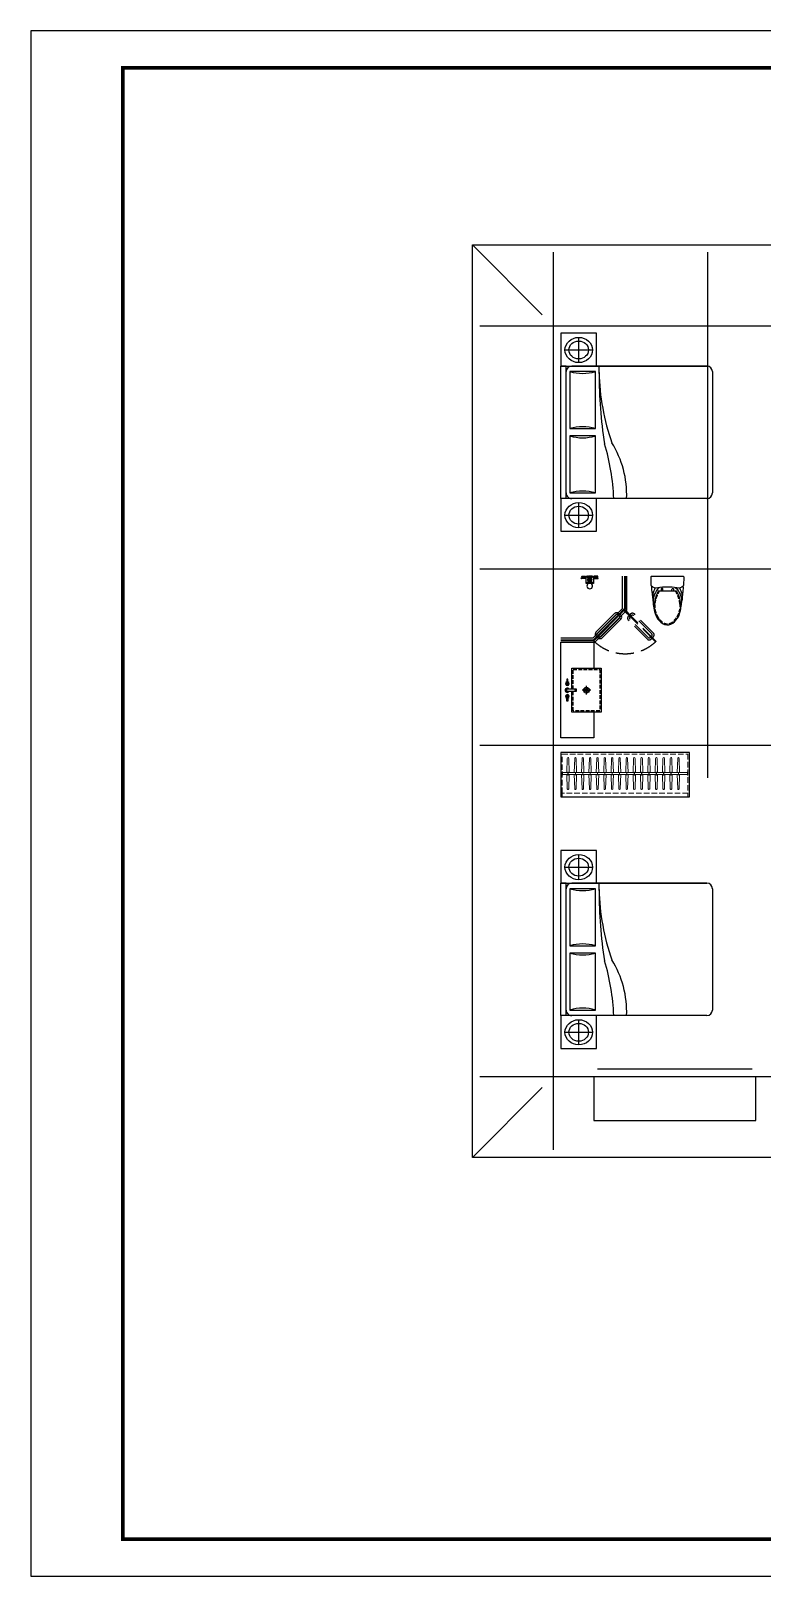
# Model space of a CAD drawing. Extents: x -29700 to 0, y 0 to 131000.
# Drawn here: x -29700 to -19762, y 22000 to 43000 of the extents above; entities that cross this region are included whole.
import ezdxf
from ezdxf.enums import TextEntityAlignment as Align

# ---------------------------------------------------------------- set-up
doc = ezdxf.new("R2010")
doc.units = 0
doc.header["$LTSCALE"] = 1000
doc.header["$MEASUREMENT"] = 0
for name, pattern in [('A户型二层平面图$0$DASH', [0.35, 0.25, -0.1]), ('B-1户型三层平面图$0$DASH', [0.35, 0.25, -0.1]), ('HJ户型(跃上)4F$0$DASH', [0.35, 0.25, -0.1])]:
    doc.linetypes.add(name, pattern=pattern)
doc.layers.get('0').update_dxf_attribs({"linetype": 'CONTINUOUS'})
for name, color, linetype in [('B-1户型三层平面图$0$A-澳创家具', 55, 'CONTINUOUS'), ('B-1户型三层平面图$0$A_洁具', 36, 'CONTINUOUS'), ('DOTE', 1, 'CONTINUOUS'), ('HJ户型(跃上)4F$0$0-107洁具', 122, 'CONTINUOUS'), ('HJ户型(跃上)4F$0$0-142地漏', 122, 'CONTINUOUS'), ('HJ户型(跃上)4F$0$1-107洁具', 122, 'CONTINUOUS'), ('TK', 4, 'CONTINUOUS'), ('家具', 8, 'CONTINUOUS')]:
    doc.layers.add(name, color=color, linetype=linetype)
doc.styles.add('HZTXT1', font='romans.shx', dxfattribs={"width": 0.7, "bigfont": 'GBHZFS.SHX'})

# ---------------------------------------------------------------- blocks, each defined once
blk = doc.blocks.new('A$C66793C10')
for p, q in [((450, 450), (0, 450)), ((0, 450), (0, 0)), ((223, 401), (223, 56)), ((450, 0), (450, 450)), ((396, 229), (50, 229)), ((0, 0), (450, 0))]:
    blk.add_line(p, q)
for radius in [173, 123]:
    blk.add_circle((223, 229), radius)
blk = doc.blocks.new('A$C0BC040C0')
at = {"layer": '家具'}
for p, q in [((0, 295), (0, 2095)), ((75, 2095), (0, 2095)), ((75, 295), (75, 2095)), ((124, 2019), (124, 1245)), ((472, 2019), (124, 2019)), ((149, 2095), (1987, 2095)), ((1987, 2095), (149, 2095)), ((472, 1245), (472, 2019)), ((522, 1996), (522, 2095)), ((2062, 2019), (2062, 371)), ((124, 1245), (472, 1245)), ((124, 1145), (124, 371)), ((472, 1145), (124, 1145)), ((472, 371), (472, 1145)), ((75, 295), (0, 295)), ((124, 371), (472, 371)), ((1987, 295), (149, 295))]:
    blk.add_line(p, q, dxfattribs=at)
for centre, major_axis, ratio, start_param, end_param in [((149, 2019), (0, 75.9), 0.981818, 0, 1.570796), ((298, 2627), (0, 632), 0.981818, 2.857799, 3.425387), ((2092, 1653), (-220, 2967), 0.524077, 1.416252, 1.739927), ((1467, 1705), (-287, 1661), 0.542659, 1.294437, 1.879131), ((1987, 2019), (0, 75.9), 0.981818, 4.712389, 6.283185), ((298, 638), (0, -632), 0.981818, 2.857799, 3.425387), ((298, 1752), (0, -632), 0.981818, -0.283794, 0.283794), ((5, 453), (-253, 1064), 0.804127, 4.37694, 5.109608), ((-1119, 354), (-345, 2286), 0.791145, 4.568047, 4.89601), ((149, 371), (0, 75.9), 0.981818, 1.570796, 3.141593), ((298, -236), (0, 632), 0.981818, -0.283794, 0.283794), ((1987, 371), (0, 75.9), 0.981818, 3.141593, 4.712389)]:
    blk.add_ellipse(centre, major_axis=major_axis, ratio=ratio, start_param=start_param, end_param=end_param, dxfattribs=at)
at = {"layer": '家具', "xscale": 1.080000000001746, "yscale": 0.9899999999906868, "rotation": 179.9999999989328}
for p in [(486, 2540), (486, 295)]:
    blk.add_blockref('A$C66793C10', p, dxfattribs=at)
blk = doc.blocks.new('*U29')
blk.add_lwpolyline([(0, -600), (0, 0), (1750, 0), (1750, -600)], close=True)
at = {"color": 250, "lineweight": 13, "ltscale": 0.3}
for points in [[(20, -50), (20, 0)], [(1730, -50), (1730, 0)], [(99, -330), (99, -335), (101, -335), (101, -296), (99, -296), (99, -330), (99, -302)], [(199, -330), (199, -335), (201, -335), (201, -296), (199, -296), (199, -330), (199, -302)], [(299, -330), (299, -335), (301, -335), (301, -296), (299, -296), (299, -330), (299, -302)], [(399, -330), (399, -335), (401, -335), (401, -296), (399, -296), (399, -330), (399, -302)], [(499, -330), (499, -335), (501, -335), (501, -296), (499, -296), (499, -330), (499, -302)], [(599, -330), (599, -335), (601, -335), (601, -296), (599, -296), (599, -330), (599, -302)], [(699, -330), (699, -335), (701, -335), (701, -296), (699, -296), (699, -330), (699, -302)], [(799, -330), (799, -335), (801, -335), (801, -296), (799, -296), (799, -330), (799, -302)], [(899, -330), (899, -335), (901, -335), (901, -296), (899, -296), (899, -330), (899, -302)], [(999, -330), (999, -335), (1001, -335), (1001, -296), (999, -296), (999, -330), (999, -302)], [(1099, -330), (1099, -335), (1101, -335), (1101, -296), (1099, -296), (1099, -330), (1099, -302)], [(1199, -330), (1199, -335), (1201, -335), (1201, -296), (1199, -296), (1199, -330), (1199, -302)], [(1299, -330), (1299, -335), (1301, -335), (1301, -296), (1299, -296), (1299, -330), (1299, -302)], [(1399, -330), (1399, -335), (1401, -335), (1401, -296), (1399, -296), (1399, -330), (1399, -302)], [(1499, -330), (1499, -335), (1501, -335), (1501, -296), (1499, -296), (1499, -330), (1499, -302)], [(1599, -330), (1599, -335), (1601, -335), (1601, -296), (1599, -296), (1599, -330), (1599, -302)]]:
    blk.add_lwpolyline(points, dxfattribs=at)
at = {"color": 250, "linetype": 'A户型二层平面图$0$DASH', "lineweight": 13, "ltscale": 0.3}
blk.add_lwpolyline([(20, -580), (1730, -580), (1730, -50), (20, -50)], close=True, dxfattribs=at)
at = {"color": 250, "lineweight": 13, "ltscale": 0.3}
for points in [[(84, -302), (90, -109, -0.431026), (100, -99, -0.397598), (110, -109), (116, -302)], [(184, -302), (190, -109, -0.431026), (200, -99, -0.397598), (210, -109), (216, -302)], [(284, -302), (290, -109, -0.431026), (300, -99, -0.397598), (310, -109), (316, -302)], [(384, -302), (390, -109, -0.431026), (400, -99, -0.397598), (410, -109), (416, -302)], [(484, -302), (490, -109, -0.431026), (500, -99, -0.397598), (510, -109), (516, -302)], [(584, -302), (590, -109, -0.431026), (600, -99, -0.397598), (610, -109), (616, -302)], [(684, -302), (690, -109, -0.431026), (700, -99, -0.397598), (710, -109), (716, -302)], [(784, -302), (790, -109, -0.431026), (800, -99, -0.397598), (810, -109), (816, -302)], [(884, -302), (890, -109, -0.431026), (900, -99, -0.397598), (910, -109), (916, -302)], [(984, -302), (990, -109, -0.431026), (1000, -99, -0.397598), (1010, -109), (1016, -302)], [(1084, -302), (1090, -109, -0.431026), (1100, -99, -0.397598), (1110, -109), (1116, -302)], [(1184, -302), (1190, -109, -0.431026), (1200, -99, -0.397598), (1210, -109), (1216, -302)], [(1284, -302), (1290, -109, -0.431026), (1300, -99, -0.397598), (1310, -109), (1316, -302)], [(1384, -302), (1390, -109, -0.431026), (1400, -99, -0.397598), (1410, -109), (1416, -302)], [(1484, -302), (1490, -109, -0.431026), (1500, -99, -0.397598), (1510, -109), (1516, -302)], [(1584, -302), (1590, -109, -0.431026), (1600, -99, -0.397598), (1610, -109), (1616, -302)], [(116, -328), (110, -522, -1), (90, -522), (84, -328)], [(216, -328), (210, -522, -1), (190, -522), (184, -328)], [(316, -328), (310, -522, -1), (290, -522), (284, -328)], [(416, -328), (410, -522, -1), (390, -522), (384, -328)], [(516, -328), (510, -522, -1), (490, -522), (484, -328)], [(616, -328), (610, -522, -1), (590, -522), (584, -328)], [(716, -328), (710, -522, -1), (690, -522), (684, -328)], [(816, -328), (810, -522, -1), (790, -522), (784, -328)], [(916, -328), (910, -522, -1), (890, -522), (884, -328)], [(1016, -328), (1010, -522, -1), (990, -522), (984, -328)], [(1116, -328), (1110, -522, -1), (1090, -522), (1084, -328)], [(1216, -328), (1210, -522, -1), (1190, -522), (1184, -328)], [(1316, -328), (1310, -522, -1), (1290, -522), (1284, -328)], [(1416, -328), (1410, -522, -1), (1390, -522), (1384, -328)], [(1516, -328), (1510, -522, -1), (1490, -522), (1484, -328)], [(1616, -328), (1610, -522, -1), (1590, -522), (1584, -328)]]:
    blk.add_lwpolyline(points, format="xyb", dxfattribs=at)
blk.add_lwpolyline([(1730, -338), (1725, -338), (1725, -328), (25, -328), (25, -338), (20, -338), (20, -292), (25, -292), (25, -328), (25, -302), (1725, -302), (1725, -328), (1725, -292), (1730, -292)], close=True, dxfattribs=at)
blk = doc.blocks.new('*U18')
at = {"layer": 'B-1户型三层平面图$0$A-澳创家具', "linetype": 'Continuous'}
for points in [[(211, 0), (-211, 0, 0.477962), (-222, -14), (-219, -125), (-215, -137, 0.281865), (-129, -159, -0.073747), (129, -159, 0.281865), (215, -137), (219, -125), (222, -14, 0.477962), (211, 0, 0)], [(216, -136, -0.088577), (213, -208, -0.019152), (193, -362, -0.090609), (149, -554, -0.163158), (38, -658, -0.273043), (-73, -639, -0.094885), (-149, -554, -0.090609), (-193, -362, -0.019152), (-213, -208, -0.088577), (-216, -136, -0.879416)], [(-120, -201, 0.129606), (-180, -409, 0.211204), (-80, -632, 2.252949)], [(120, -201, -0.129606), (180, -409, -0.211204), (80, -632, -2.252949)]]:
    blk.add_lwpolyline(points, format="xyb", dxfattribs=at)
at = {"layer": 'B-1户型三层平面图$0$A-澳创家具', "color": 250}
for points in [[(-165, -162, 0.180688), (-197, -335, -4.705295)], [(-107, -156, 0.237416), (-194, -358, -3.87225)], [(-61, -201), (-62, -181, 1.018669), (-84, -181), (-85, -201)], [(61, -201), (62, -181, -1.018669), (84, -181), (85, -201)], [(107, -156, -0.237416), (194, -358, 3.87225)], [(165, -162, -0.180688), (197, -335, 4.705295)]]:
    blk.add_lwpolyline(points, format="xyb", dxfattribs=at)
at = {"layer": 'B-1户型三层平面图$0$A-澳创家具', "color": 250, "linetype": 'B-1户型三层平面图$0$DASH', "ltscale": 0.2}
blk.add_lwpolyline([(-106, -201, 0.095348), (-166, -374, 0.180567), (-120, -567, 0.059956), (-65, -630, 0.149733), (0, -654, 0.149733), (65, -630, 0.059956), (120, -567, 0.180567), (166, -374, 0.095348), (106, -201, -0.095348)], format="xyb", dxfattribs=at)
at = {"layer": 'B-1户型三层平面图$0$A-澳创家具', "linetype": 'Continuous'}
blk.add_lwpolyline([(120, -201), (-120, -201)], dxfattribs=at)
blk = doc.blocks.new('*U30')
at = {"color": 250}
for p, q in [((590, -350), (710, -350)), ((650, -410), (650, -290))]:
    blk.add_line(p, q, dxfattribs=at)
for points in [[(350, -450), (0, -450), (0, 0), (1300, 0), (1300, -450), (950, -450)], [(663, -150), (950, -150), (950, -550), (350, -550), (350, -150), (635, -150)]]:
    blk.add_lwpolyline(points)
at = {"color": 250, "linetype": 'B-1户型三层平面图$0$DASH', "ltscale": 0.2}
blk.add_lwpolyline([(663, -170), (930, -170), (930, -530), (370, -530), (370, -170), (635, -170)], dxfattribs=at)
for points in [[(501, -84), (570, -84), (570, -97), (501, -97)], [(663, -213), (663, -78), (635, -78), (635, -213)], [(799, -84), (730, -84), (730, -97), (799, -97)]]:
    blk.add_lwpolyline(points, close=True)
at = {"color": 250}
for centre, radius in [((564, -91, 0), 6.17), ((650, -201), 7.98), ((737, -91, 0), 6.17), ((650, -350), 40), ((650, -350), 22.5)]:
    blk.add_circle(centre, radius, dxfattribs=at)
for centre, radius, start, end in [((564, -91), 25.4, 194.0486, 165.9514), ((649, -88), 29.3, 297.9804, 241.0365), ((737, -91), 25.4, 14.0486, 345.9514)]:
    blk.add_arc(centre, radius, start, end)
for centre, radius, start, end in [((564, -91), 16.6, 201.7986, 158.2014), ((649, -88), 23.8, 305.279, 233.4071), ((737, -91), 16.6, 21.7986, 338.2014)]:
    blk.add_arc(centre, radius, start, end, dxfattribs=at)
blk = doc.blocks.new('HJ户型(跃上)4F$0$A$C2634459F')
at = {"color": 0}
for p, q in [((592, 338, 0), (592, 334, 0)), ((592, 338, 0), (650, 338, 0)), ((650, 320, 0), (650, 338, 0))]:
    blk.add_line(p, q, dxfattribs=at)
at = {"color": 0, "linetype": 'HJ户型(跃上)4F$0$DASH'}
for p, q in [((650, 320, 0), (632, 320, 0)), ((632, 262, 0), (632, 320, 0)), ((632, 262, 0), (636, 262, 0)), ((646, 262, 0), (650, 262, 0)), ((650, 262, 0), (650, 320, 0))]:
    blk.add_line(p, q, dxfattribs=at)
at = {"color": 0, "elevation": 0}
for points in [[(642, 333), (641, 334), (53, 334), (50, 331), (50, 327), (53, 324), (639, 324), (642, 327)], [(147, 338), (115, 338), (115, 334), (147, 334)], [(147, 320), (115, 320), (115, 324), (147, 324)], [(562, 338), (530, 338), (530, 334), (562, 334)], [(626, 324), (626, 321), (645, 321), (645, 337), (626, 337), (626, 334), (642, 334), (642, 324)]]:
    blk.add_lwpolyline(points, close=True, dxfattribs=at)
for points in [[(155, 387, 0.36855), (119, 352), (119, 338)], [(155, 271, -0.36855), (119, 306), (119, 320)], [(143, 338), (143, 344, -0.414214), (162, 363), (515, 363, -0.414214), (534, 344), (534, 334)], [(143, 320), (143, 314, 0.414214), (162, 295), (515, 295, 0.414214), (534, 314), (534, 324)], [(155, 387), (522, 387, -0.368054), (558, 352), (558, 334)], [(155, 271), (522, 271, 0.368054), (558, 306), (558, 324)]]:
    blk.add_lwpolyline(points, format="xyb", dxfattribs=at)
at = {"color": 0, "linetype": 'HJ户型(跃上)4F$0$DASH', "elevation": 0}
for points in [[(583, -175), (583, 192, -0.368054), (619, 228), (636, 228)], [(700, -175), (700, 192, 0.368054), (664, 228), (646, 228)], [(632, -187), (626, -187, -0.414214), (607, -167), (607, 185, -0.414214), (626, 204), (636, 204)], [(650, -187), (656, -187, 0.414214), (676, -167), (676, 185, 0.414214), (656, 204), (646, 204)], [(583, -175, 0.36855), (619, -211), (632, -211)], [(700, -175, -0.36855), (664, -211), (650, -211)]]:
    blk.add_lwpolyline(points, format="xyb", dxfattribs=at)
for points in [[(631, 234), (631, 202), (635, 202), (635, 234)], [(646, 296), (649, 296), (649, 315), (633, 315), (633, 296), (636, 296), (636, 313), (646, 313)], [(638, 313), (636, 311), (636, -277), (639, -280), (643, -280), (646, -277), (646, 310), (643, 313)], [(632, -182), (632, -215), (636, -215), (636, -182)], [(650, -182), (650, -215), (646, -215), (646, -182)]]:
    blk.add_lwpolyline(points, close=True, dxfattribs=at)
blk = doc.blocks.new('HJ户型(跃上)4F$0$A$C1E9E21AA')
at = {"ltscale": 0.5, "extrusion": (0, 0, -1)}
for p, q in [((31, -31), (0, 0)), ((69, -31), (100, 0)), ((31, -69), (0, -100)), ((69, -69), (100, -100))]:
    blk.add_line(p, q, dxfattribs=at)
at = {"ltscale": 0.5}
for p, q in [((0, -100), (0, 0)), ((0, 0), (100, 0)), ((100, 0), (100, -100)), ((100, -100), (0, -100))]:
    blk.add_line(p, q, dxfattribs=at)
for points in [[(28, -47), (28, -45), (39, -47), (39, -49)], [(28, -55), (28, -53), (39, -51), (39, -53)], [(30, -40), (31, -38), (41, -43), (40, -45)], [(31, -62), (30, -60), (40, -55), (41, -57)], [(35, -33), (36, -32), (43, -41), (42, -42)], [(36, -68), (35, -67), (42, -58), (43, -59)], [(41, -29), (43, -28), (47, -39), (45, -40)], [(43, -72), (41, -71), (45, -60), (47, -61)], [(49, -27), (51, -27), (51, -39), (49, -39)], [(51, -73), (49, -73), (49, -61), (51, -61)], [(57, -28), (59, -29), (55, -40), (53, -39)], [(59, -71), (57, -72), (53, -61), (55, -60)], [(64, -32), (65, -33), (58, -42), (57, -41)], [(65, -67), (64, -68), (57, -59), (58, -58)], [(69, -38), (70, -40), (60, -45), (59, -43)], [(70, -60), (69, -62), (59, -57), (60, -55)], [(72, -45), (72, -47), (61, -49), (61, -47)], [(72, -53), (72, -55), (61, -53), (61, -51)]]:
    blk.add_lwpolyline(points, close=True, dxfattribs=at)
for radius in [27, 23.6, 10.1]:
    blk.add_circle((50, -50), radius, dxfattribs=at)
blk = doc.blocks.new('HJ户型(跃上)4F$0$花洒')
at = {"ltscale": 7}
for p, q in [((-33, 56), (-33, 114)), ((-28, 5), (0, 5)), ((-33, -56), (-33, -114)), ((-28, -5), (0, -5))]:
    blk.add_line(p, q, dxfattribs=at)
for points in [[(-87, 15), (-91, 15, -0.178333), (-97, 17), (-110, 29)], [(-31, 116, 0.472472), (-33, 114)], [(-31, 54, -0.472472), (-33, 56)], [(-31, 116), (-25, 116, -0.414214), (-24, 114), (-24, 112)], [(-31, 54), (-25, 54, 0.414214), (-24, 56), (-24, 58)], [(-87, -15), (-91, -15, 0.178333), (-97, -17), (-110, -29)], [(-31, -54, 0.472472), (-33, -56)], [(-31, -116, -0.472472), (-33, -114)], [(-31, -54), (-25, -54, -0.414214), (-24, -56), (-24, -58)], [(-31, -116), (-25, -116, 0.414214), (-24, -114), (-24, -112)]]:
    blk.add_lwpolyline(points, format="xyb", dxfattribs=at)
for points in [[(-87, 15), (-87, 0)], [(-87, -15), (-87, 0)], [(-43, 12), (-81, 15)], [(-81, 15), (-81, -15)], [(-43, 10), (-81, 13)], [(-45, -12), (-45, 12)], [(-43, -12), (-43, 12)], [(-43, -12), (-28, -12), (-28, 12), (-43, 12)], [(-24, 56), (-24, 112)], [(-19, 95), (-19, 92)], [(-19, 92), (-19, 84)], [(-19, 76), (-19, 84)], [(-19, 73), (-19, 76)], [(-6, 110), (0, 110)], [(-6, 58), (-6, 110)], [(0, 110), (0, 58), (-6, 58)], [(-5, -13), (-5, 13)], [(-2, 33), (-3, 23)], [(-2, 23), (-2, 33)], [(-2, 33), (0, 33)], [(0, 23), (0, 33)], [(0, -13), (0, 13)], [(-43, -10), (-81, -13)], [(-43, -12), (-81, -15)], [(-24, -56), (-24, -112)], [(-19, -73), (-19, -76)], [(-19, -76), (-19, -84)], [(-19, -92), (-19, -84)], [(-19, -95), (-19, -92)], [(-6, -58), (-6, -110)], [(0, -110), (0, -58), (-6, -58)], [(-6, -110), (0, -110)], [(-2, -33), (-3, -23)], [(-2, -23), (-2, -33)], [(-2, -33), (0, -33)], [(0, -23), (0, -33)]]:
    blk.add_lwpolyline(points, dxfattribs=at)
for points in [[(0, 13), (-54, 13), (-54, 23), (0, 23)], [(0, -13), (-54, -13), (-54, -23), (0, -23)]]:
    blk.add_lwpolyline(points, close=True, dxfattribs=at)
for centre, radius, start, end in [((-135, 0), 38, 49.5542, 310.4458), ((-84, 11), 5, 53.1301, 126.8699), ((-66, 0), 25.5, 331.9275, 28.0725), ((-19, 84), 6.99, 90, 129.5028), ((-19, 84), 6.99, 230.4972, 270), ((-33, 120), 28.6, 297.662, 339.071), ((-33, 48), 28.6, 20.929, 62.338), ((-84, -11), 5, 233.1301, 306.8699), ((-19, -84), 6.99, 90, 129.5028), ((-19, -84), 6.99, 230.4972, 270), ((-33, -48), 28.6, 297.662, 339.071), ((-33, -120), 28.6, 20.929, 62.338)]:
    blk.add_arc(centre, radius, start, end, dxfattribs=at)
blk = doc.blocks.new('HJ户型(跃上)4F$0$fgjhj')
at = {"layer": 'HJ户型(跃上)4F$0$1-107洁具'}
for p, q in [((606518, 216057), (606518, 215607)), ((606528, 216057), (606528, 215607)), ((607393, 215192), (606954, 215192)), ((607393, 215182), (606954, 215182))]:
    blk.add_line(p, q, dxfattribs=at)
at = {"layer": 'HJ户型(跃上)4F$0$1-107洁具', "color": 250, "elevation": 0}
for points in [[(607393, 215157), (606929, 215157), (606493, 215592), (606493, 216057)], [(607393, 215217), (606954, 215217), (606553, 215617), (606553, 216057)]]:
    blk.add_lwpolyline(points, dxfattribs=at)
at = {"layer": 'HJ户型(跃上)4F$0$1-107洁具', "color": 250, "linetype": 'HJ户型(跃上)4F$0$DASH'}
blk.add_arc((606519, 215597), 600, 224.9799, 316.3489, dxfattribs=at)
at = {"layer": 'HJ户型(跃上)4F$0$0-107洁具', "xscale": -1, "rotation": 270}
blk.add_blockref('HJ户型(跃上)4F$0$花洒', (606999, 216057), dxfattribs=at)
at = {"layer": 'HJ户型(跃上)4F$0$0-142地漏', "ltscale": 0.5, "xscale": -1, "rotation": 90}
blk.add_blockref('HJ户型(跃上)4F$0$A$C1E9E21AA', (606949, 216057), dxfattribs=at)
at = {"layer": 'HJ户型(跃上)4F$0$1-107洁具', "xscale": -1, "rotation": 314.9999376523706}
blk.add_blockref('HJ户型(跃上)4F$0$A$C2634459F', (606752, 214911, 0), dxfattribs=at)
blk = doc.blocks.new('；u；')
at = {"color": 251}
for p, q in [((65676, -63348), (64726, -62398)), ((68526, -73598), (66426, -73598)), ((65676, -73848), (64726, -74798))]:
    blk.add_line(p, q, dxfattribs=at)
for points in [[(69126, -74798), (64726, -74798), (64726, -62398), (78926, -62398), (78926, -74798), (74526, -74798)], [(66376, -73698), (66376, -74298), (68576, -74298), (68576, -73698)]]:
    blk.add_lwpolyline(points, dxfattribs=at)
at = {"layer": 'DOTE', "color": 251}
for p, q in [((65826, -74698), (65826, -62498)), ((67926, -69641), (67926, -62498)), ((64826, -63498), (78826, -63498)), ((64826, -66798), (78826, -66798)), ((64826, -69198), (78826, -69198)), ((64826, -73698), (78826, -73698))]:
    blk.add_line(p, q, dxfattribs=at)
at = {"color": 251, "extrusion": (0, 0, -1), "zscale": -1}
blk.add_blockref('HJ户型(跃上)4F$0$fgjhj', (-673320, -282955), dxfattribs=at)
at = {"layer": 'B-1户型三层平面图$0$A_洁具', "color": 251, "xscale": -1, "rotation": 0.0003004199342093727}
blk.add_blockref('*U18', (67376, -66898), dxfattribs=at)
at = {"layer": '家具', "color": 251, "xscale": 0.9999989999971652, "yscale": 0.9999989999923855, "rotation": 359.9995283362795}
for p, zscale in [((65926, -66139), 0.9999989999958332), ((65926, -73167), 0.9999989999958333)]:
    blk.add_blockref('A$C0BC040C0', p, dxfattribs=dict(at, zscale=zscale))
at = {"layer": '家具', "color": 251, "extrusion": (0, 0, -1), "xscale": -1, "zscale": -1, "rotation": 269.9996997709976}
blk.add_blockref('*U30', (-65926, -69098), dxfattribs=at)
at = {"layer": '家具', "color": 251, "xscale": -1, "rotation": 180.0000056629206}
blk.add_blockref('*U29', (65926, -69898), dxfattribs=at)
blk = doc.blocks.new('*U59')
at = {"color": 3}
blk.add_lwpolyline([(-59400, 0), (0, 0), (0, 42000), (-59400, 42000)], close=True, dxfattribs=at)
at = {"color": 3, "const_width": 100}
blk.add_lwpolyline([(-56900, 1000), (-1000, 1000), (-1000, 41000), (-56900, 41000)], close=True, dxfattribs=at)
at = {"layer": 'TK', "color": 4, "style": 'HZTXT1'}
for tag, height, width, p in [('项目负责1', 400, 0.6, (-4500, 19196)), ('项目负责2', 400, 0.6, (-4500, 18296)), ('专责', 400, 0.6, (-4500, 17396)), ('审定', 400, 0.6, (-4500, 16496)), ('审核', 400, 0.6, (-4500, 15596)), ('校对', 400, 0.6, (-4500, 14696)), ('设计', 400, 0.6, (-4500, 13796)), ('绘图', 400, 0.6, (-4500, 12896)), ('建设单位', 450, 0.6, (-4500, 11050)), ('工号', 400, 0.5, (-5501, 3507)), ('版次', 400, 0.7, (-2138, 3498)), ('阶段', 400, 0.7, (-2138, 2498)), ('比例', 400, 0.7, (-5491, 1513)), ('日期', 400, 0.7, (-2138, 1498))]:
    blk.add_attdef(tag, text='', height=height, dxfattribs=dict(at, width=width)).set_placement(p, align=Align.MIDDLE)
at = {"layer": 'TK', "color": 1, "lineweight": -3, "style": 'HZTXT1', "width": 0.6}
blk.add_attdef('工程名称', text='', height=450, dxfattribs=at).set_placement((-4500, 9050), align=Align.MIDDLE)
at = {"layer": 'TK', "color": 4, "lineweight": -3, "style": 'HZTXT1', "width": 0.6}
blk.add_attdef('子项名称', text='', height=450, dxfattribs=at).set_placement((-4500, 7050), align=Align.MIDDLE)
at = {"layer": 'TK', "color": 1, "lineweight": -3, "style": 'HZTXT1', "width": 0.6}
blk.add_attdef('图名', text='', height=400, dxfattribs=at).set_placement((-4558, 4958), align=Align.MIDDLE_CENTER)
at = {"layer": 'TK', "color": 1, "style": 'HZTXT1', "width": 0.7}
blk.add_attdef('图号', text='', height=400, dxfattribs=at).set_placement((-5491, 2513), align=Align.MIDDLE)

msp = doc.modelspace()

# ---------------------------------------------------------------- block references
at = {"color": 0, "xscale": 0.5, "yscale": 0.5, "zscale": 0.5}
msp.add_blockref('*U59', (0, 22000), dxfattribs=at)
at = {"color": 1}
msp.add_blockref('；u；', (-88425.1, 102489.1), dxfattribs=at)

doc.saveas('drawing.dxf')
